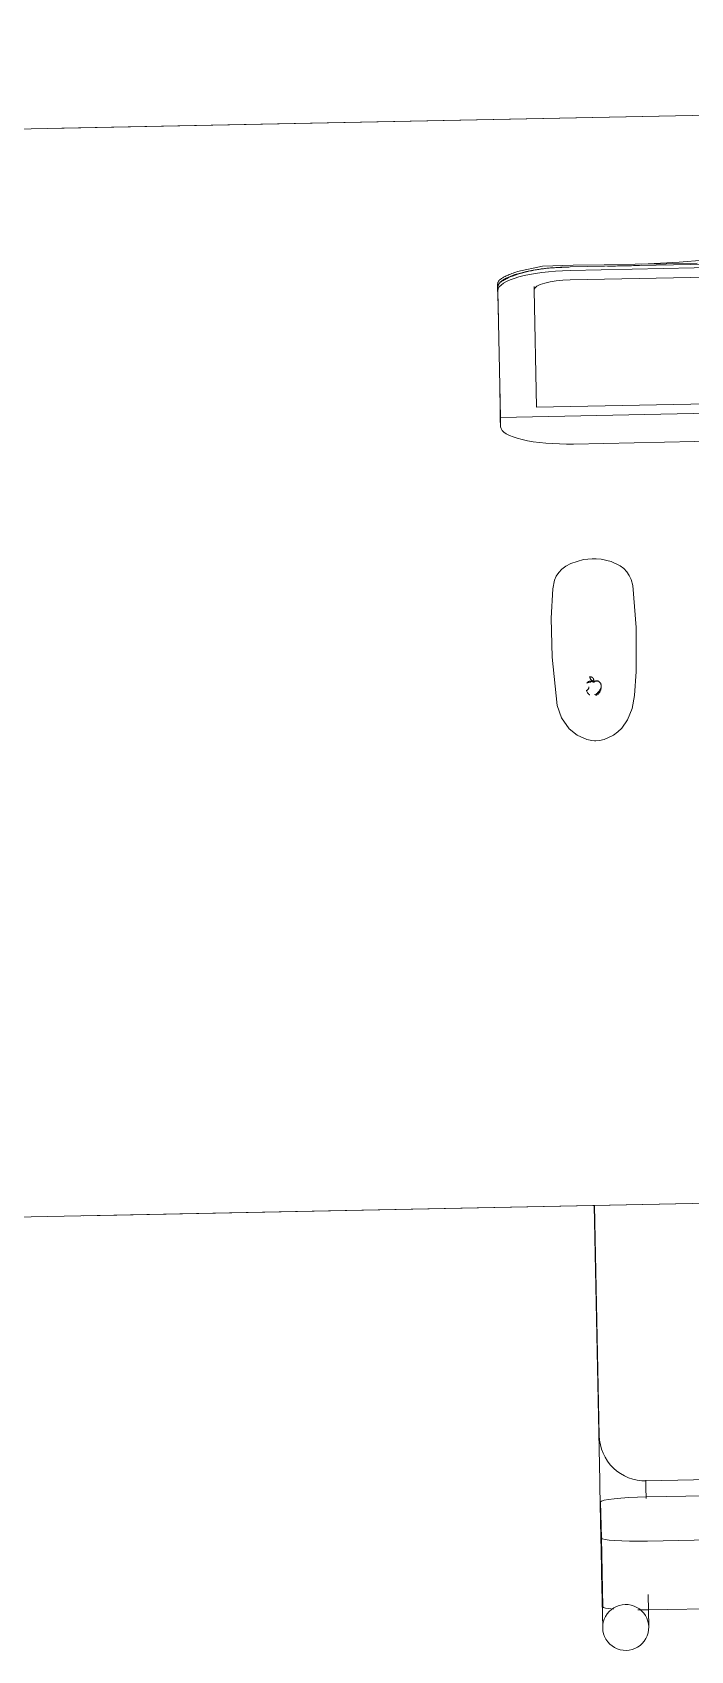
# Model space of a CAD drawing. Header units: metres. Extents: x -71 to 881, y -503 to 661.
# Drawn here: x 202.899 to 203.261, y -243.79 to -242.897 of the extents above; entities that cross this region are included whole.
import ezdxf

# ---------------------------------------------------------------- set-up
doc = ezdxf.new("R2010")
doc.units = ezdxf.units.M
doc.layers.add('07. Mobiliário', color=51, linetype='Continuous', lineweight=5)

msp = doc.modelspace()

# ---------------------------------------------------------------- linework, layer by layer
at = {"layer": '07. Mobiliário'}
for p, q in [((202.91479, -242.94997), (205.52692, -242.89713)), ((201.25572, -242.98354), (203.86785, -242.93069)), ((202.92692, -243.54985), (205.53905, -243.49701)), ((201.26786, -243.58341), (203.87999, -243.53057)), ((203.20815, -243.54416), (203.21122, -243.69614)), ((203.20843, -243.54416), (203.211, -243.67113)), ((203.23691, -243.69601), (203.61783, -243.68831)), ((203.61801, -243.69717), (203.23709, -243.70488)), ((203.21174, -243.70761), (203.21214, -243.72753)), ((203.21214, -243.72753), (203.21291, -243.76547)), ((203.23758, -243.72922), (203.6185, -243.72152)), ((203.21225, -243.74693), (203.21286, -243.77712)), ((203.21255, -243.7494), (203.21245, -243.74445)), ((203.23826, -243.7766), (203.2379, -243.75871)), ((203.61927, -243.75947), (203.23835, -243.76717))]:
    msp.add_line(p, q, dxfattribs=at)
at = {"layer": '07. Mobiliário', "lineweight": 5}
for p, q in [((203.64275, -243.01745), (203.19485, -243.02651)), ((203.19489, -243.02844), (203.64279, -243.01938)), ((203.19499, -243.03361), (203.6429, -243.02455)), ((203.6429, -243.02455), (203.19499, -243.03361)), ((203.1551, -243.0396), (203.15506, -243.03767)), ((203.15652, -243.10947), (203.1551, -243.0396)), ((203.1751, -243.03919), (203.17506, -243.03726)), ((203.17641, -243.10389), (203.1751, -243.03919)), ((203.1751, -243.03919), (203.17641, -243.10389)), ((203.66431, -243.09402), (203.17641, -243.10389)), ((203.17641, -243.10389), (203.66431, -243.09402)), ((203.68441, -243.09879), (203.15652, -243.10947)), ((203.15652, -243.10947), (203.68441, -243.09879)), ((203.15634, -243.1098), (203.15636, -243.11088)), ((203.15662, -243.11464), (203.15652, -243.10947)), ((203.64473, -243.11512), (203.19682, -243.12418))]:
    msp.add_line(p, q, dxfattribs=at)
at = {"layer": '07. Mobiliário', "lineweight": 5, "flags": 128}
for points in [[(203.23444, -243.02494), (203.25496, -243.02384), (203.2818, -243.02168), (203.2968, -243.02058), (203.30773, -243.0199), (203.32918, -243.01888), (203.37566, -243.0177), (203.57504, -243.01692), (203.60313, -243.01748)], [(203.26498, -243.02443), (203.24789, -243.02472), (203.2308, -243.025), (203.21371, -243.02527), (203.19661, -243.02554), (203.17974, -243.02614), (203.16594, -243.02903)], [(203.1549, -243.03732), (203.15491, -243.03753), (203.15494, -243.03918)], [(203.20711, -243.18748), (203.20232, -243.18795), (203.19526, -243.19005), (203.19258, -243.19151), (203.19038, -243.19318), (203.18866, -243.19501), (203.18729, -243.19704), (203.18628, -243.19926), (203.18531, -243.20399), (203.18451, -243.22028), (203.18497, -243.2418), (203.18771, -243.26841), (203.19022, -243.27518), (203.19437, -243.2813), (203.19884, -243.28483), (203.20414, -243.28715), (203.20695, -243.28774), (203.20838, -243.28787), (203.20913, -243.28788)], [(203.20914, -243.28788), (203.21112, -243.28769), (203.2137, -243.28708), (203.21881, -243.28473), (203.2213, -243.28296), (203.22341, -243.28096), (203.22662, -243.27632), (203.22917, -243.26997), (203.23047, -243.26278), (203.23127, -243.2496), (203.23127, -243.22528), (203.2294, -243.20213), (203.22856, -243.19882), (203.22755, -243.19665), (203.22616, -243.19463), (203.22446, -243.19285), (203.22247, -243.19134), (203.21754, -243.18901), (203.21201, -243.18776), (203.20922, -243.18752), (203.20783, -243.18748), (203.20711, -243.18748)]]:
    msp.add_lwpolyline(points, dxfattribs=at)
at = {"layer": '07. Mobiliário', "flags": 128}
for points in [[(203.21225, -243.74693), (203.21225, -243.74689), (203.21225, -243.74677), (203.21224, -243.74656), (203.21224, -243.74628), (203.21223, -243.74592), (203.21222, -243.74547), (203.21221, -243.74495), (203.2122, -243.74435), (203.21219, -243.74367), (203.21217, -243.74292), (203.21215, -243.74209), (203.21214, -243.74119), (203.21212, -243.74022), (203.2121, -243.73917), (203.21207, -243.73806), (203.21205, -243.73688), (203.21202, -243.73563), (203.212, -243.73432), (203.21197, -243.73295), (203.21194, -243.73153), (203.21191, -243.73004), (203.21188, -243.7285), (203.21185, -243.72691), (203.21181, -243.72527), (203.21178, -243.72358), (203.21174, -243.72185), (203.21171, -243.72008), (203.21167, -243.71827), (203.21163, -243.71642), (203.2116, -243.71454), (203.21156, -243.71264), (203.21152, -243.7107), (203.21148, -243.70874), (203.21144, -243.70677), (203.2114, -243.70477), (203.21136, -243.70276), (203.21132, -243.70075), (203.21128, -243.69872), (203.21124, -243.69669), (203.21122, -243.69614)], [(203.23662, -243.69563), (203.23666, -243.69766), (203.2367, -243.69969), (203.23674, -243.70171), (203.23678, -243.70372), (203.23682, -243.70572)]]:
    msp.add_lwpolyline(points, dxfattribs=at)
at = {"layer": '07. Mobiliário'}
msp.add_arc((203.23639, -243.67062), 0.0254, 181.15892, 271.15892, dxfattribs=at)
at = {"layer": '07. Mobiliário', "lineweight": 5, "extrusion": (0, 0, -1)}
for centre, major_axis, start_param, end_param in [((203.1951, -243.03879), (-0.03999, -0.00081), 0, 1.570796), ((203.19506, -243.03686), (-0.03999, -0.00081), 0.261799, 1.151282), ((203.19506, -243.03686), (-0.03999, -0.00081), 1.308997, 1.570796), ((203.19506, -243.03686), (-0.03999, -0.00081), 0, 0.258223), ((203.1951, -243.03879), (-0.02, -0.0004), 0, 1.570796), ((203.1951, -243.03879), (-0.02, -0.0004), 0, 1.570796), ((203.19661, -243.11383), (0.03999, 0.00081), 1.570796, 3.141593)]:
    msp.add_ellipse(centre, major_axis=major_axis, ratio=0.258819, start_param=start_param, end_param=end_param, dxfattribs=at)
at = {"layer": '07. Mobiliário'}
for centre, major_axis, ratio, start_param, end_param in [((203.23713, -243.70709), (-0.02539, -0.00051), 0.087156, 4.712389, 6.283185), ((203.23753, -243.72701), (0.02539, 0.00051), 0.087156, 3.141593, 4.712389), ((203.22556, -243.77686), (-0.0127, -0.00026), 0.996195, 4.712389, 7.853982), ((203.22556, -243.77686), (-0.0127, -0.00026), 0.996195, 1.570796, 4.712389), ((203.2383, -243.76496), (0.02539, 0.00051), 0.087156, 3.141593, 3.832227), ((203.2383, -243.76496), (0.02539, 0.00051), 0.087156, 4.469921, 4.712389)]:
    msp.add_ellipse(centre, major_axis=major_axis, ratio=ratio, start_param=start_param, end_param=end_param, dxfattribs=at)
at = {"layer": '07. Mobiliário', "lineweight": 5}
for points, knots in [([(203.16594, -243.02903), (203.16477, -243.0294), (203.16262, -243.03015), (203.16002, -243.03125), (203.15809, -243.03223), (203.15675, -243.03309), (203.156, -243.03373), (203.15559, -243.0342), (203.15532, -243.03463), (203.15511, -243.03513), (203.15496, -243.03577), (203.1549, -243.0365), (203.1549, -243.03704), (203.1549, -243.03732), (203.1549, -243.03732)], [0, 0, 0, 0, 0.0147059, 0.0294118, 0.0441176, 0.0588235, 0.0735294, 0.0882353, 0.1029412, 0.1176471, 0.1323529, 0.1470588, 0.1617647, 0.1620737, 0.1620737, 0.1620737, 0.1620737]), ([(203.16601, -243.03054), (203.16408, -243.03117), (203.16135, -243.03222), (203.15849, -243.03366), (203.15684, -243.0347), (203.15572, -243.03571), (203.15513, -243.03678), (203.15493, -243.03798), (203.15494, -243.03928), (203.15499, -243.04049), (203.15504, -243.0416), (203.15507, -243.04248), (203.1551, -243.04321), (203.15512, -243.0438), (203.15514, -243.0444), (203.15516, -243.04517), (203.15519, -243.0461), (203.15522, -243.04719), (203.15525, -243.04831), (203.15528, -243.04947), (203.15531, -243.05059), (203.15534, -243.05171), (203.15536, -243.05247), (203.15537, -243.05285)], [0, 0, 0, 0, 0.025, 0.0375, 0.05, 0.0625, 0.075, 0.0875, 0.1, 0.1125, 0.125, 0.1375, 0.14375, 0.15, 0.15625, 0.1625, 0.175, 0.1875, 0.2, 0.2125, 0.225, 0.2375, 0.25, 0.25, 0.25, 0.25]), ([(203.19425, -243.02663), (203.19326, -243.02666), (203.19099, -243.02673), (203.18776, -243.02685), (203.1847, -243.02703), (203.18201, -243.02725), (203.17957, -243.02754), (203.17702, -243.02792), (203.17432, -243.02841), (203.17063, -243.02919), (203.16782, -243.02995), (203.16601, -243.03054)], [0.93690845, 0.93690845, 0.93690845, 0.93690845, 0.94181034, 0.94827586, 0.95474138, 0.9612069, 0.96767241, 0.97413793, 0.98060345, 0.98706897, 1, 1, 1, 1]), ([(203.23318, -243.02573), (203.2317, -243.02576), (203.22875, -243.02582), (203.22442, -243.02591), (203.22076, -243.02599), (203.21779, -243.02605), (203.21626, -243.02608), (203.2155, -243.0261)], [0.86206897, 0.86206897, 0.86206897, 0.86206897, 0.87068966, 0.87931034, 0.88793103, 0.89224138, 0.89655172, 0.89655172, 0.89655172, 0.89655172]), ([(203.15611, -243.08964), (203.15614, -243.09119), (203.15618, -243.09352), (203.15623, -243.09622), (203.15625, -243.09776), (203.15627, -243.09893), (203.15628, -243.10008), (203.1563, -243.10122), (203.15631, -243.10236), (203.15633, -243.10351), (203.15634, -243.10465), (203.15634, -243.10575), (203.15635, -243.10685), (203.15636, -243.108), (203.15635, -243.10911), (203.15635, -243.11015), (203.15636, -243.11118), (203.1564, -243.11188), (203.15644, -243.11223)], [0.65, 0.65, 0.65, 0.65, 0.7, 0.725, 0.7375, 0.75, 0.7625, 0.775, 0.7875, 0.8, 0.8125, 0.825, 0.8375, 0.85, 0.8625, 0.875, 0.8875, 0.9, 0.9, 0.9, 0.9]), ([(203.20711, -243.18748), (203.20711, -243.18748), (203.20711, -243.18752), (203.20712, -243.18767), (203.20712, -243.18773)], [-0.8786399, -0.8786399, -0.8786399, -0.8786399, -0.5, 0, 0, 0, 0]), ([(203.20417, -243.25602), (203.20435, -243.25579), (203.20478, -243.25535), (203.20537, -243.25502), (203.20587, -243.25491), (203.2063, -243.25488), (203.20672, -243.25492), (203.20705, -243.25507), (203.20728, -243.25524), (203.20745, -243.25537), (203.20758, -243.25547), (203.20775, -243.25558), (203.20793, -243.25562), (203.20808, -243.25553), (203.2082, -243.25542), (203.20832, -243.2553), (203.20845, -243.2552), (203.20866, -243.25504), (203.20894, -243.2549), (203.20927, -243.25481), (203.20954, -243.25477), (203.20977, -243.25477), (203.20999, -243.2548), (203.21025, -243.25486), (203.21052, -243.25497), (203.21081, -243.25515), (203.21105, -243.25534), (203.21135, -243.25563), (203.21163, -243.25599), (203.21184, -243.25641), (203.21194, -243.25674), (203.21201, -243.25707), (203.21206, -243.25754), (203.21206, -243.25819), (203.21201, -243.25871), (203.21197, -243.25896)], [0, 0, 0, 0, 0.0178571, 0.0357143, 0.0446429, 0.0535714, 0.0625, 0.0714286, 0.0803571, 0.0848214, 0.0892857, 0.09375, 0.0982143, 0.1026786, 0.1071429, 0.1116071, 0.1160714, 0.1205357, 0.1339286, 0.1428571, 0.1517857, 0.1607143, 0.1696429, 0.1785714, 0.1964286, 0.2142857, 0.2321429, 0.25, 0.2857143, 0.3035714, 0.3214286, 0.3392857, 0.3571429, 0.3928571, 0.4285638, 0.4285638, 0.4285638, 0.4285638]), ([(203.20417, -243.25602), (203.20444, -243.25593), (203.2049, -243.25577), (203.20548, -243.2556), (203.20593, -243.25548), (203.20637, -243.25536), (203.20689, -243.25521), (203.20748, -243.25506), (203.20803, -243.25495), (203.20854, -243.2549), (203.20901, -243.25488), (203.20945, -243.2549), (203.20998, -243.25496), (203.21043, -243.25508), (203.21082, -243.25525), (203.21116, -243.25548), (203.21144, -243.25574), (203.21165, -243.25602), (203.21174, -243.25614), (203.21176, -243.25618)], [0, 0, 0, 0, 0.0208333, 0.0416667, 0.0520833, 0.0625, 0.0833333, 0.1041667, 0.125, 0.1458333, 0.1666667, 0.1875, 0.2083333, 0.25, 0.2708333, 0.2916667, 0.3333333, 0.3541667, 0.3622984, 0.3622984, 0.3622984, 0.3622984]), ([(203.20792, -243.25493), (203.20782, -243.25491), (203.20766, -243.25487), (203.20741, -243.2548), (203.20719, -243.25472), (203.20692, -243.2546), (203.20662, -243.2544), (203.20632, -243.25411), (203.20614, -243.25383), (203.20602, -243.25357), (203.20594, -243.25337), (203.20589, -243.25315), (203.20584, -243.25283), (203.20583, -243.2526), (203.20584, -243.2524)], [0, 0, 0, 0, 0.0625, 0.125, 0.1875, 0.25, 0.375, 0.5, 0.625, 0.6875, 0.75, 0.8125, 0.875, 1, 1, 1, 1]), ([(203.20584, -243.2524), (203.20613, -243.25247), (203.20673, -243.25263), (203.20747, -243.25318), (203.20788, -243.25381), (203.20796, -243.25445), (203.20794, -243.25477), (203.20792, -243.25493)], [0, 0, 0, 0, 0.25, 0.5, 0.75, 0.875, 1, 1, 1, 1]), ([(203.20792, -243.25493), (203.20776, -243.2549), (203.20744, -243.25483), (203.20698, -243.25467), (203.20661, -243.25444), (203.20623, -243.25401), (203.20592, -243.2533), (203.20585, -243.2527), (203.20584, -243.2524)], [0, 0, 0, 0, 0.125, 0.25, 0.375, 0.5, 0.75, 1, 1, 1, 1]), ([(203.20767, -243.25351), (203.2077, -243.25357), (203.20776, -243.25367), (203.20783, -243.25384), (203.20788, -243.25402), (203.20794, -243.25425), (203.20796, -243.25456), (203.20794, -243.25479), (203.20792, -243.25493)], [0.6, 0.6, 0.6, 0.6, 0.65, 0.7, 0.75, 0.8, 0.9, 1, 1, 1, 1]), ([(203.20398, -243.26018), (203.20404, -243.26015), (203.20417, -243.26008), (203.20439, -243.25992), (203.20463, -243.25969), (203.2049, -243.25934), (203.20504, -243.25908), (203.20509, -243.25895)], [0, 0, 0, 0, 0.0416667, 0.0833333, 0.1666667, 0.25, 0.3333333, 0.3333333, 0.3333333, 0.3333333]), ([(203.20577, -243.26259), (203.20576, -243.26258), (203.2057, -243.26255), (203.20555, -243.26245), (203.20522, -243.26221), (203.2048, -243.26177), (203.20435, -243.26107), (203.2041, -243.26049), (203.20398, -243.26018)], [0.8417478, 0.8417478, 0.8417478, 0.8417478, 0.84375, 0.8541667, 0.875, 0.9166667, 0.9583333, 1, 1, 1, 1]), ([(203.21198, -243.25863), (203.21192, -243.25875), (203.21176, -243.25903), (203.21146, -243.25954), (203.21109, -243.26012), (203.21067, -243.26073), (203.21027, -243.26121), (203.20996, -243.26157), (203.20964, -243.26188), (203.20929, -243.2622), (203.20904, -243.2624), (203.20893, -243.26249)], [0.5045827, 0.5045827, 0.5045827, 0.5045827, 0.5208333, 0.5416667, 0.5625, 0.5833333, 0.6041667, 0.6145833, 0.625, 0.6458333, 0.663405, 0.663405, 0.663405, 0.663405])]:
    msp.add_open_spline(points, degree=3, knots=knots, dxfattribs=at)
for points in [[(203.20711, -243.18749), (203.20711, -243.18749), (203.20711, -243.18748), (203.20711, -243.18748)], [(203.20654, -243.25261), (203.2066, -243.25264), (203.20671, -243.25269), (203.20687, -243.25277), (203.20703, -243.25287), (203.20713, -243.25294), (203.20717, -243.25298)], [(203.20398, -243.26018), (203.2043, -243.25997), (203.20499, -243.25947), (203.20523, -243.2586), (203.20526, -243.25818)], [(203.21197, -243.25896), (203.21193, -243.25921), (203.21182, -243.25967), (203.21156, -243.26033), (203.21123, -243.261), (203.21081, -243.26164), (203.21032, -243.2622), (203.20973, -243.26259), (203.20907, -243.26272), (203.20858, -243.26237), (203.20834, -243.26223)]]:
    msp.add_open_spline(points, degree=3, dxfattribs=at)
at = {"layer": '07. Mobiliário'}
msp.add_open_spline([(203.21249, -243.74913), (203.21247, -243.74904), (203.21237, -243.7485), (203.2122, -243.74703), (203.21226, -243.74563), (203.2124, -243.74472)], degree=3, knots=[-0.5555556, -0.5555556, -0.5555556, -0.5555556, -0.5486111, -0.5138889, -0.4444444, -0.4444444, -0.4444444, -0.4444444], dxfattribs=at)

doc.saveas('drawing.dxf')
